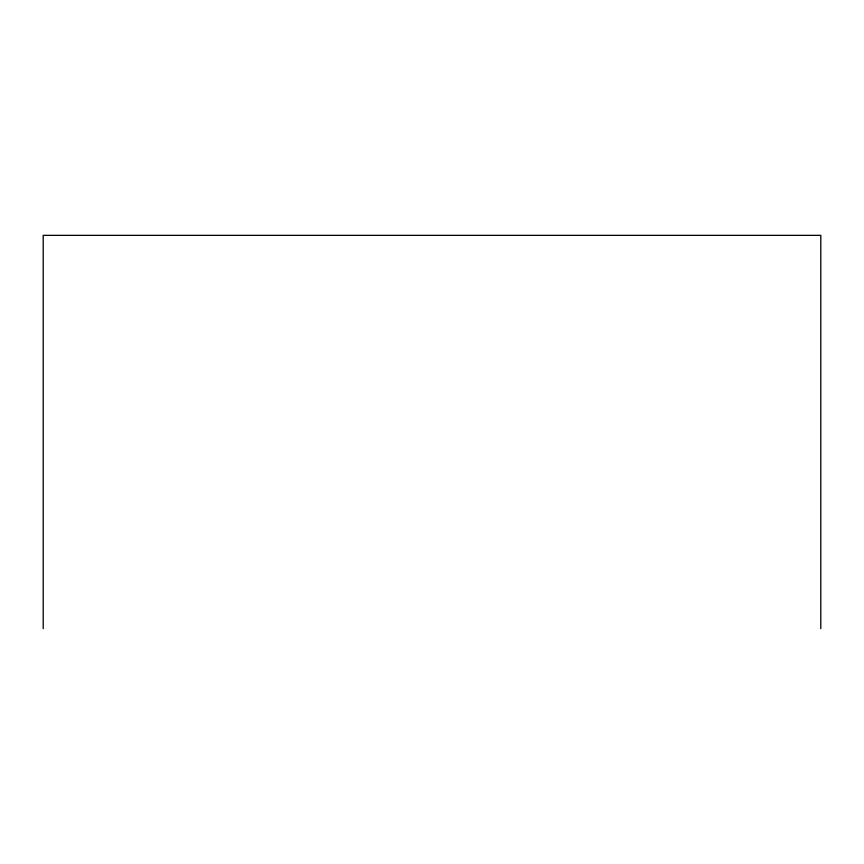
<?xml version="1.0" encoding="UTF-8"?>
<svg xmlns="http://www.w3.org/2000/svg" width="864" height="864" viewBox="0 0 864 864"><rect width="100%" height="100%" fill="white"/><g stroke="black" fill="none" stroke-linecap="round" stroke-linejoin="round"><path stroke-width="1.3" d="M820.8 628.646L820.8 235.354L43.2 235.354L43.2 628.646"/></g></svg>
